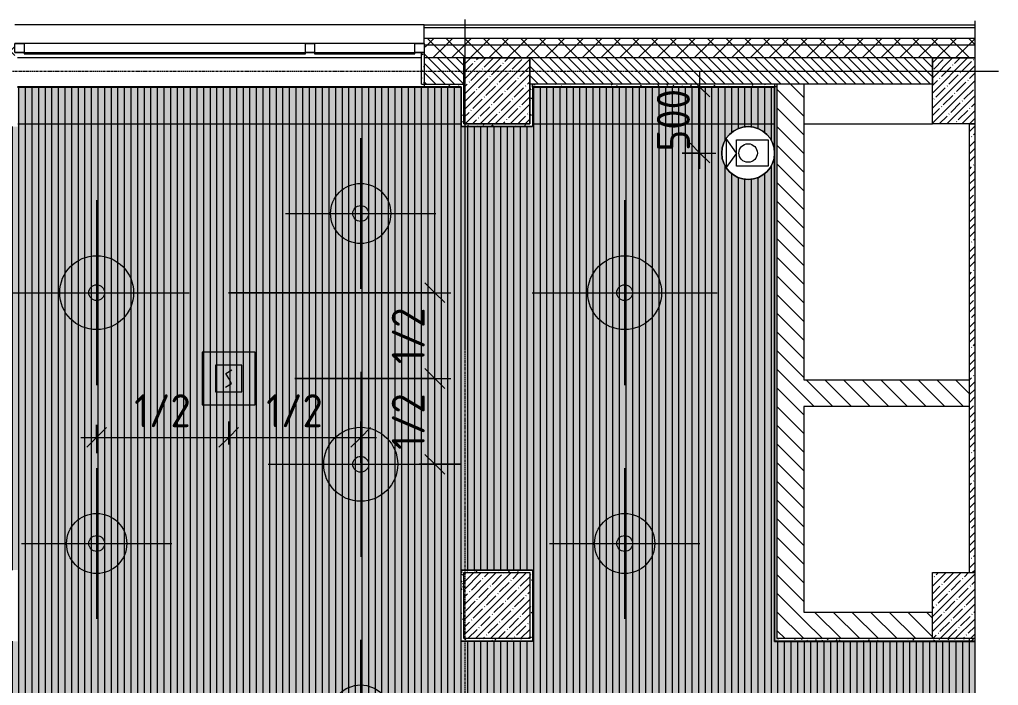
# Model space of a CAD drawing. Header units: millimetres. Extents: x 36059 to 234328, y -8553 to 29000.
# Drawn here: x 77285 to 84700, y 22346 to 27390 of the extents above; entities that cross this region are included whole.
import ezdxf

# ---------------------------------------------------------------- set-up
doc = ezdxf.new("R2010")
doc.units = ezdxf.units.MM
doc.linetypes.add('Осевая', pattern=[31.75, 6.35, -4.7625, 15.875, -4.7625])
for name, color, linetype, lineweight in [('A-ANNO-DIMS', 7, 'Continuous', 9), ('A-ANNO-DIMS-100', 7, 'Continuous', 9), ('A-CLNG-PATT', 7, 'Continuous', 9), ('A-DETL-GENF', 7, 'Continuous', 9), ('A-GLAZ', 7, 'Continuous', 9), ('A-GLAZ-1', 7, 'Continuous', 13), ('A-WALL', 7, 'Continuous', 9), ('I-WALL', 7, 'Continuous', 9), ('Q-SPCQ', 7, 'Continuous', 9), ('S-COLS', 7, 'Continuous', 9), ('Оси', 7, 'Continuous', 9), ('Оси-2', 7, 'Осевая', 9)]:
    doc.layers.add(name, color=color, linetype=linetype, lineweight=lineweight)
for name, color, linetype, lineweight, true_color in [('A-CLNG-1', 7, 'Continuous', 9, 0xeaeaea), ('A-WALL-1', 7, 'Continuous', 9, 0x3c3c3c), ('A-WALL-2', 7, 'Continuous', 9, 0x535353), ('A-WALL-FNSH-1', 7, 'Continuous', 9, 0x3c3c3c), ('E-LITE-EQPM-2', 1, 'Continuous', 9, 0xff0000), ('I-WALL-1', 7, 'Continuous', 9, 0x535353), ('Q-SPCQ-3', 7, 'Continuous', 9, 0x008040), ('Q-SPCQ-4', 1, 'Continuous', 9, 0xff0000), ('S-COLS-1', 9, 'Continuous', 9, 0x808080), ('S-COLS-2', 7, 'Continuous', 9, 0x3c3c3c)]:
    doc.layers.add(name, color=color, linetype=linetype, lineweight=lineweight, true_color=true_color)
doc.layers.add('A-CLNG-PATT-1', color=7, linetype='Continuous', lineweight=9, transparency=1)
doc.styles.add('ISOCPEUR', font='isocpeur.ttf', dxfattribs={"width": 0.9, "height": 250})
doc.dimstyles.new('ISO-2_5_0_9К_БОЛЬШОЙ', dxfattribs={"dimscale": 304.8, "dimtxt": 248.995294, "dimasz": 0.492126, "dimexe": 0.393701, "dimexo": 0.984252, "dimgap": 0, "dimtad": 1, "dimdec": 0, "dimrnd": 10, "dimzin": 0, "dimdsep": 46, "dimtxsty": 'ISOCPEUR', "dimblk1": 'OBLIQUE', "dimblk2": 'OBLIQUE', "dimsah": 1, "dimcen": 0.09, "dimdle": 0.393701, "dimazin": 0, "dimtfac": 1, "dimtdec": 4, "dimtix": 1, "dimtmove": 0, "dimatfit": 3, "dimfxl": 1, "dimtvp": 1, "dimtolj": 1, "dimtzin": 0, "dimarcsym": 2})
pattern_1 = [(45, (0, 0), (-57.02463, 57.02463), []), (45, (57.025, 0), (-57.02463, 57.02463), [100.806, -20.161, 3.353, -16.808])]
pattern_2 = [(45, (0, 0), (-70.71068, 70.71068), []), (135, (0, 0), (-70.71068, -70.71068), [])]
pattern_3 = [(135, (0, 0), (-70.71068, -70.71068), [])]
pattern_4 = [(0, (0, 0), (121.92, 30.48), [10.058, -81.382, 10.058, -81.382, -487.68]), (0, (0, 0), (121.92, 30.48), [-182.88, 10.058, -172.822, 10.058, -81.382, -213.36]), (0, (0, 0), (121.92, 30.48), [-457.2, 10.058, -50.902, 10.058, -142.342]), (120, (45.72, 15.24), (-87.356454, 90.345817), [10.058, -81.382, 10.058, -81.382, -487.68]), (120, (45.72, 15.24), (-87.356454, 90.345817), [-182.88, 10.058, -172.822, 10.058, -81.382, -213.36]), (120, (45.72, 15.24), (-87.356454, 90.345817), [-457.2, 10.058, -50.902, 10.058, -142.342]), (240, (60.96, 76.2), (-34.563546, -120.825817), [10.058, -81.382, 10.058, -81.382, -487.68]), (240, (60.96, 76.2), (-34.563546, -120.825817), [-182.88, 10.058, -172.822, 10.058, -81.382, -213.36]), (240, (60.96, 76.2), (-34.563546, -120.825817), [-457.2, 10.058, -50.902, 10.058, -142.342])]

# ---------------------------------------------------------------- blocks, each defined once
blk = doc.blocks.new('BSC_Колонна _Прямоугольная - 500х500-23287078-Сводный план потолка 3 этажа в осях 12-23')
at = {"layer": 'S-COLS-1'}
h = blk.add_hatch(dxfattribs=at)
h.set_pattern_fill('FP_18', color=256, style=0, pattern_type=2)
h.set_pattern_definition([(45, (-84450, -22950), (-57.02463, 57.02463), []), (45, (-84392.975, -22950), (-57.02463, 57.02463), [100.806, -20.161, 3.353, -16.808])])
h.paths.add_polyline_path([(-250, -250), (70.7, -250), (70.7, 250), (-250, 250)])
at = {"layer": 'S-COLS-2'}
for p, q in [((-250, 250), (70.7, 250)), ((-250, -250), (-250, 250)), ((70.7, -250), (-250, -250))]:
    blk.add_line(p, q, dxfattribs=at)
blk = doc.blocks.new('120_Окно_СКБ_2Ст - 120_Окно_СКБ_2Ст 3100х2500 _мал_створка слева_ 2-19089248-Сводный план потолка 3 этажа в осях 12-23')
at = {"layer": 'A-GLAZ'}
for p, q in [((1550, -5), (-1550, -5)), ((-1550, -75), (1550, -75))]:
    blk.add_line(p, q, dxfattribs=at)
at = {"layer": 'A-GLAZ-1'}
for p, q in [((-1550, -75), (-1550, -5)), ((-1550, -5), (-1480, -5)), ((-1480, -5), (-1480, -75)), ((650, -75), (650, -5)), ((650, -5), (720, -5)), ((720, -5), (720, -75)), ((1480, -75), (1480, -5)), ((1480, -5), (1550, -5)), ((1550, -5), (1550, -75)), ((-1480, -75), (-1550, -75)), ((-1480, -75), (-1480, -85)), ((-1480, -85), (650, -85)), ((-1430, -85), (-1430, -75)), ((600, -85), (600, -75)), ((720, -75), (650, -75)), ((650, -85), (650, -75)), ((720, -75), (720, -85)), ((720, -85), (1480, -85)), ((770, -85), (770, -75)), ((1430, -85), (1430, -75)), ((1550, -75), (1480, -75)), ((1480, -85), (1480, -75))]:
    blk.add_line(p, q, dxfattribs=at)
blk = doc.blocks.new('BSC_Колонна _Прямоугольная - 500х500-V34-Сводный план потолка 3 этажа в осях 12-23')
at = {"layer": 'S-COLS-1'}
h = blk.add_hatch(dxfattribs=at)
h.set_pattern_fill('FP_44', color=256, style=0, pattern_type=2)
h.set_pattern_definition([(45, (-80900, -22950), (-57.02463, 57.02463), []), (45, (-80842.975, -22950), (-57.02463, 57.02463), [100.806, -20.161, 3.353, -16.808])])
h.paths.add_polyline_path([(-250, -250), (250, -250), (250, 250), (-250, 250)])
at = {"layer": 'S-COLS-2'}
for p, q in [((-250, 250), (250, 250)), ((-250, -250), (-250, 250)), ((250, 250), (250, -250)), ((250, -250), (-250, -250))]:
    blk.add_line(p, q, dxfattribs=at)
blk = doc.blocks.new('Видеокамера - Желтый-29702651-Сводный план потолка 3 этажа в осях 12-23')
at = {"layer": 'Q-SPCQ-3'}
for p, q in [((-151, -100), (-151, 100)), ((-151, 100), (89, 100)), ((89, 0), (166.6, 110.7)), ((89, 100), (89, -100)), ((166.6, -110.7), (166.6, 110.7)), ((89, 0), (166.6, -110.7)), ((89, -100), (-151, -100))]:
    blk.add_line(p, q, dxfattribs=at)
for radius in [200, 70]:
    blk.add_circle((0, 0), radius, dxfattribs=at)
for start, end in [(0, 180), (180, 0)]:
    blk.add_arc((0, 0), 200, start, end, dxfattribs=at)
blk = doc.blocks.new('Извещатель потолочный - Монтируемые на перекрытии-30383673-Сводный план потолка 3 этажа в осях 12-23')
at = {"layer": 'Q-SPCQ'}
for p, q in [((-300, 300), (-300, -100)), ((100, 300), (-300, 300)), ((100, -100), (100, 300)), ((0, 200), (-200, 200)), ((-200, 200), (-200, 0)), ((-122.5, 139), (-74.9, 166.5)), ((0, 0), (0, 200)), ((-100, 100), (-122.5, 139)), ((-77.5, 61), (-100, 100)), ((-200, 0), (0, 0)), ((-125.1, 33.5), (-77.5, 61)), ((-300, -100), (100, -100))]:
    blk.add_line(p, q, dxfattribs=at)
blk = doc.blocks.new('BOLA Подвесной круглый светильник - 560мм-32913186-Сводный план потолка 3 этажа в осях 12-23')
at = {"layer": 'A-DETL-GENF'}
for p, q in [((0, 700), (0, -700)), ((-700, 0), (700, 0))]:
    blk.add_line(p, q, dxfattribs=at)
for radius in [280, 60]:
    blk.add_circle((0, 0), radius, dxfattribs=at)
blk = doc.blocks.new('BOLA Подвесной круглый светильник - Накладной точечный 2-32912754-Сводный план потолка 3 этажа в осях 12-23')
at = {"layer": 'A-DETL-GENF'}
for p, q in [((0, 570), (0, -570)), ((-570, 0), (570, 0))]:
    blk.add_line(p, q, dxfattribs=at)
for radius in [228, 60]:
    blk.add_circle((0, 0), radius, dxfattribs=at)
blk = doc.blocks.new('DET_L_Линия разрыва - М100-30654842-Сводный план потолка 3 этажа в осях 12-23')
at = {"layer": 'A-DETL-GENF'}
blk.add_line((24079.7, 0), (12339.9, 0), dxfattribs=at)
blk = doc.blocks.new('DIMBLOCK4-Сводный план потолка 3 этажа в осях 12-23')
at = {"layer": 'A-ANNO-DIMS-100'}
for p, q in [((82439.2, 26259), (82439.2, 26999)), ((82633.1, 26879), (82319.2, 26879)), ((82439.2, 26879), (82633.1, 26879)), ((82304, 26379), (82559.2, 26379)), ((82439.2, 26379), (82304, 26379))]:
    blk.add_line(p, q, dxfattribs=at)
at = {"layer": 'A-ANNO-DIMS-100', "lineweight": 20}
for p, q in [((82439.2, 26879), (82364.2, 26954)), ((82439.2, 26879), (82514.2, 26804)), ((82439.2, 26379), (82364.2, 26454)), ((82439.2, 26379), (82514.2, 26304))]:
    blk.add_line(p, q, dxfattribs=at)
at = {"layer": 'A-ANNO-DIMS-100', "color": 0, "insert": (82112.6, 26392), "char_height": 250, "width": 568.858, "attachment_point": 1, "rotation": 90, "line_spacing_factor": 1.149209, "style": 'ISOCPEUR'}
blk.add_mtext('500', dxfattribs=at)
blk = doc.blocks.new('_Oblique')
at = {"color": 0, "linetype": 'ByBlock', "lineweight": -2}
blk.add_line((-0.5, -0.5), (0.5, 0.5), dxfattribs=at)
blk = doc.blocks.new('DIMBLOCK88-Сводный план потолка 3 этажа в осях 12-23')
at = {"layer": 'A-ANNO-DIMS-100', "lineweight": 20}
for p, q in [((80430.9, 24671), (80355.9, 24746)), ((80430.9, 24671), (80505.9, 24596)), ((80430.9, 24021), (80355.9, 24096)), ((80430.9, 24021), (80505.9, 23946))]:
    blk.add_line(p, q, dxfattribs=at)
at = {"layer": 'A-ANNO-DIMS-100'}
for p, q in [((79368.8, 24671), (80550.9, 24671)), ((80430.9, 24671), (79368.8, 24671)), ((80430.9, 23901), (80430.9, 24671)), ((80624.9, 24021), (80310.9, 24021)), ((80430.9, 24021), (80624.9, 24021))]:
    blk.add_line(p, q, dxfattribs=at)
at = {"layer": 'A-ANNO-DIMS-100', "color": 0, "insert": (80104.3, 24130.5), "char_height": 250, "width": 517.144, "attachment_point": 1, "rotation": 90, "line_spacing_factor": 1.149209, "style": 'ISOCPEUR'}
blk.add_mtext('1/2', dxfattribs=at)
blk = doc.blocks.new('DIMBLOCK89-Сводный план потолка 3 этажа в осях 12-23')
at = {"layer": 'A-ANNO-DIMS-100'}
for p, q in [((80430.9, 24671), (80430.9, 25441)), ((78868.6, 25321), (80550.9, 25321)), ((80430.9, 25321), (78868.6, 25321)), ((79368.8, 24671), (80550.9, 24671)), ((80430.9, 24671), (79368.8, 24671))]:
    blk.add_line(p, q, dxfattribs=at)
at = {"layer": 'A-ANNO-DIMS-100', "lineweight": 20}
for p, q in [((80430.9, 25321), (80355.9, 25396)), ((80430.9, 25321), (80505.9, 25246)), ((80430.9, 24671), (80355.9, 24746)), ((80430.9, 24671), (80505.9, 24596))]:
    blk.add_line(p, q, dxfattribs=at)
at = {"layer": 'A-ANNO-DIMS-100', "color": 0, "insert": (80104.3, 24780.5), "char_height": 250, "width": 517.144, "attachment_point": 1, "rotation": 90, "line_spacing_factor": 1.149209, "style": 'ISOCPEUR'}
blk.add_mtext('1/2', dxfattribs=at)
blk = doc.blocks.new('DIMBLOCK90-Сводный план потолка 3 этажа в осях 12-23')
at = {"layer": 'A-ANNO-DIMS-100'}
for p, q in [((78868.8, 24171), (78868.8, 24345)), ((77868.6, 24321), (77868.6, 24105)), ((77868.6, 24225), (77868.6, 24321)), ((77748.6, 24225), (78868.8, 24225)), ((78868.8, 24225), (78868.8, 24171))]:
    blk.add_line(p, q, dxfattribs=at)
at = {"layer": 'A-ANNO-DIMS-100', "lineweight": 20}
for p, q in [((77868.6, 24225), (77943.6, 24300)), ((78868.8, 24225), (78943.8, 24300)), ((77868.6, 24225), (77793.6, 24150)), ((78868.8, 24225), (78793.8, 24150))]:
    blk.add_line(p, q, dxfattribs=at)
at = {"layer": 'A-ANNO-DIMS-100', "color": 0, "insert": (78153.2, 24551.6), "char_height": 250, "width": 517.144, "attachment_point": 1, "line_spacing_factor": 1.149209, "style": 'ISOCPEUR'}
blk.add_mtext('1/2', dxfattribs=at)
blk = doc.blocks.new('DIMBLOCK91-Сводный план потолка 3 этажа в осях 12-23')
at = {"layer": 'A-ANNO-DIMS-100'}
for p, q in [((78868.8, 24171), (78868.8, 24345)), ((79869, 24031.1), (79869, 24345)), ((78868.8, 24225), (79989, 24225)), ((78868.8, 24225), (78868.8, 24171)), ((79869, 24225), (79869, 24031.1))]:
    blk.add_line(p, q, dxfattribs=at)
at = {"layer": 'A-ANNO-DIMS-100', "lineweight": 20}
for p, q in [((78868.8, 24225), (78943.8, 24300)), ((79869, 24225), (79944, 24300)), ((78868.8, 24225), (78793.8, 24150)), ((79869, 24225), (79794, 24150))]:
    blk.add_line(p, q, dxfattribs=at)
at = {"layer": 'A-ANNO-DIMS-100', "color": 0, "insert": (79153.4, 24551.6), "char_height": 250, "width": 517.144, "attachment_point": 1, "line_spacing_factor": 1.149209, "style": 'ISOCPEUR'}
blk.add_mtext('1/2', dxfattribs=at)

msp = doc.modelspace()

# ---------------------------------------------------------------- hatches: boundary and pattern name
at = {"layer": 'A-CLNG-PATT'}
h = msp.add_hatch(dxfattribs=at)
h.set_pattern_fill('FP_74', color=256, style=0, pattern_type=2)
h.set_pattern_definition([(90, (76030, 19225), (50, -3e-15), [])])
h.paths.add_polyline_path([(83549, 11571), (83549, 11901), (84459, 11901), (84459, 15071.7), (84344.5, 15129), (84179, 15129), (84179, 15493), (79101, 15493), (79101, 15129), (78559, 15129), (78559, 15493), (74061, 15493), (74061, 15129), (73522, 15129), (73522, 15671), (73883, 15671), (73883, 18579), (73519, 18579), (73519, 19121), (74061, 19121), (74061, 18747), (78559, 18747), (78559, 19121), (79101, 19121), (79101, 18747), (84179, 18747), (84179, 19121), (84520.7, 19121), (84520.7, 22679), (83004, 22679), (83004, 26879), (81171, 26879), (81171, 26579), (80629, 26579), (80629, 26879), (77271, 26879), (77271, 26579), (76729, 26579), (76729, 26879), (74061, 26879), (74061, 26579), (73519, 26579), (73519, 26879), (70831, 26879), (70831, 26579), (70289, 26579), (70289, 26879), (66781, 26879), (66781, 26387.2), (66785.8, 26426.9), (66802.9, 26471.9), (66830.3, 26511.6), (66866.4, 26543.6), (66909.1, 26566), (66955.9, 26577.5), (67004.1, 26577.5), (67050.9, 26566), (67093.6, 26543.6), (67129.7, 26511.6), (67157.1, 26471.9), (67174.2, 26426.9), (67180, 26379), (67174.2, 26331.1), (67157.1, 26286.1), (67129.7, 26246.4), (67093.6, 26214.4), (67050.9, 26192), (67004.1, 26180.5), (66955.9, 26180.5), (66909.1, 26192), (66866.4, 26214.4), (66830.3, 26246.4), (66802.9, 26286.1), (66785.8, 26331.1), (66781, 26370.8), (66781, 13621), (68671, 13621), (68671, 11920), (68744, 11920), (68744, 11940), (70234, 11940), (70234, 11920), (70289, 11920), (70289, 12221), (70831, 12221), (70831, 11920), (73519, 11920), (73519, 12321), (79921, 12321), (79921, 11571), (83395.3, 11571)])
h.paths.add_polyline_path([(67005.1, 13922.5), (66956.9, 13922.5), (66910.1, 13934), (66867.4, 13956.4), (66831.3, 13988.4), (66803.9, 14028.1), (66786.8, 14073.1), (66781, 14121), (66786.8, 14168.9), (66803.9, 14213.9), (66831.3, 14253.6), (66867.4, 14285.6), (66910.1, 14308), (66956.9, 14319.5), (67005.1, 14319.5), (67051.9, 14308), (67094.6, 14285.6), (67130.7, 14253.6), (67158.1, 14213.9), (67175.2, 14168.9), (67181, 14121), (67175.2, 14073.1), (67158.1, 14028.1), (67130.7, 13988.4), (67094.6, 13956.4), (67051.9, 13934)])
h.paths.add_polyline_path([(84283.1, 13922.5), (84234.9, 13922.5), (84188.1, 13934), (84145.4, 13956.4), (84109.3, 13988.4), (84081.9, 14028.1), (84064.8, 14073.1), (84059, 14121), (84064.8, 14168.9), (84081.9, 14213.9), (84109.3, 14253.6), (84145.4, 14285.6), (84188.1, 14308), (84234.9, 14319.5), (84283.1, 14319.5), (84329.9, 14308), (84372.6, 14285.6), (84408.7, 14253.6), (84436.1, 14213.9), (84453.2, 14168.9), (84459, 14121), (84453.2, 14073.1), (84436.1, 14028.1), (84408.7, 13988.4), (84372.6, 13956.4), (84329.9, 13934), (84283.6, 13922.6)])
h.paths.add_polyline_path([(70292.4, 15130), (70290, 15130), (70290, 15670), (70830, 15670), (70830, 15130), (70310, 15130)])
h.paths.add_polyline_path([(70290, 20630), (70290, 21170), (70830, 21170), (70830, 20630), (70310, 20630)])
h.paths.add_polyline_path([(80630, 22680), (80630, 23220), (81170, 23220), (81170, 22680), (80650, 22680)])
h.paths.add_polyline_path([(77250, 22680), (76730, 22680), (76730, 23220), (77270, 23220), (77270, 22680)])
h.paths.add_polyline_path([(73932.1, 22680), (73520, 22680), (73520, 23220), (74060, 23220), (74060, 22680), (74040, 22680)])
h.paths.add_polyline_path([(70292.4, 22680), (70290, 22680), (70290, 23220), (70830, 23220), (70830, 22680), (70310, 22680)])
h.paths.add_polyline_path([(82828.1, 26180.5), (82779.9, 26180.5), (82733.1, 26192), (82690.4, 26214.4), (82654.3, 26246.4), (82626.9, 26286.1), (82609.8, 26331.1), (82604, 26379), (82609.8, 26426.9), (82626.9, 26471.9), (82654.3, 26511.6), (82690.4, 26543.6), (82733.1, 26566), (82779.9, 26577.5), (82828.1, 26577.5), (82874.9, 26566), (82917.6, 26543.6), (82953.7, 26511.6), (82981.1, 26471.9), (82998.2, 26426.9), (83004, 26379), (82998.2, 26331.1), (82981.1, 26286.1), (82953.7, 26246.4), (82917.6, 26214.4), (82874.9, 26192)])
at = {"layer": 'A-CLNG-PATT-1'}
h = msp.add_hatch(color=256, dxfattribs=at)
h.paths.add_polyline_path([(83548, 11571), (83548, 11901), (84458, 11901), (84458, 14112.8), (84453.2, 14073.1), (84436.1, 14028.1), (84408.7, 13988.4), (84372.6, 13956.4), (84329.9, 13934), (84282.7, 13922.5), (84234.9, 13922.5), (84188.1, 13934), (84145.4, 13956.4), (84109.3, 13988.4), (84081.9, 14028.1), (84064.8, 14073.1), (84059, 14121), (84064.8, 14168.9), (84081.9, 14213.9), (84109.3, 14253.6), (84145.4, 14285.6), (84188.1, 14308), (84234.9, 14319.5), (84283.1, 14319.5), (84329.9, 14308), (84372.6, 14285.6), (84408.7, 14253.6), (84436.1, 14213.9), (84453.2, 14168.9), (84458, 14129.2), (84458, 15072.2), (84344.5, 15129), (84178, 15129), (84178, 15493), (79100, 15493), (79100, 15129), (78558, 15129), (78558, 15493), (74060, 15493), (74060, 15129), (73521, 15129), (73521, 15671), (73882, 15671), (73882, 18579), (73518, 18579), (73518, 19121), (74060, 19120), (74060, 18747), (78558, 18747), (78558, 19121), (79100, 19120), (79100, 18747), (84178, 18747), (84178, 19121), (84520.7, 19121), (84520.7, 22679), (83003, 22679), (83003, 26370.8), (82998.2, 26331.1), (82981.1, 26286.1), (82953.7, 26246.4), (82917.6, 26214.4), (82874.9, 26192), (82828.1, 26180.5), (82779.9, 26180.5), (82733.1, 26192), (82690.4, 26214.4), (82654.3, 26246.4), (82626.9, 26286.1), (82609.8, 26331.1), (82604, 26379), (82609.8, 26426.9), (82626.9, 26471.9), (82654.3, 26511.6), (82690.4, 26543.6), (82733.1, 26566), (82779.9, 26577.5), (82828.1, 26577.5), (82874.9, 26566), (82917.6, 26543.6), (82953.7, 26511.6), (82981.1, 26471.9), (82998.2, 26426.9), (83003, 26387.2), (83003, 26879), (81170, 26879), (81170, 26579), (80628, 26579), (80628, 26879), (77270, 26879), (77270, 26579), (76728, 26579), (76728, 26879), (74060, 26879), (74060, 26579), (73518, 26579), (73518, 26879), (70830, 26879), (70830, 26579), (70288, 26579), (70288, 26879), (66780, 26879), (66780, 13621), (68670, 13620), (68670, 11920), (68744, 11921), (68744, 11940), (70234, 11940), (70234, 11920), (70288, 11920), (70288, 12221), (70830, 12220), (70830, 11920), (73518, 11920), (73518, 12321), (79920, 12320), (79920, 11571), (83395.3, 11571)])
h.paths.add_polyline_path([(67005.1, 13922.5), (66956.9, 13922.5), (66910.1, 13934), (66867.4, 13956.4), (66831.3, 13988.4), (66803.9, 14028.1), (66786.8, 14073.1), (66781, 14121), (66786.8, 14168.9), (66803.9, 14213.9), (66831.3, 14253.6), (66867.4, 14285.6), (66910.1, 14308), (66956.9, 14319.5), (67005.1, 14319.5), (67051.9, 14308), (67094.6, 14285.6), (67130.7, 14253.6), (67158.1, 14213.9), (67175.2, 14168.9), (67181, 14121), (67175.2, 14073.1), (67158.1, 14028.1), (67130.7, 13988.4), (67094.6, 13956.4), (67051.9, 13934)])
h.paths.add_polyline_path([(70830, 15130), (70289, 15130), (70290, 15670), (70830, 15669.8), (70830, 15150)])
h.paths.add_polyline_path([(70830, 20630), (70289, 20630), (70290, 21170), (70830, 21169.2), (70830, 20650)])
h.paths.add_polyline_path([(81169, 22680), (80629, 22680), (80630, 23220), (81170, 23219.7), (81170, 22680)])
h.paths.add_polyline_path([(77269, 22680), (76729, 22680), (76730, 23220), (77270, 23219.8), (77270, 22680)])
h.paths.add_polyline_path([(73540, 22680), (73519, 22680), (73520, 23220), (74060, 23220), (74059, 22680), (73932.1, 22680)])
h.paths.add_polyline_path([(70290, 22680), (70289, 22680), (70290, 23220), (70830, 23220), (70829, 22680), (70292.4, 22680)])
h.paths.add_polyline_path([(67004.1, 26180.5), (66955.9, 26180.5), (66909.1, 26192), (66866.4, 26214.4), (66830.3, 26246.4), (66802.9, 26286.1), (66785.8, 26331.1), (66780, 26379), (66785.8, 26426.9), (66802.9, 26471.9), (66830.3, 26511.6), (66866.4, 26543.6), (66909.1, 26566), (66955.9, 26577.5), (67004.1, 26577.5), (67050.9, 26566), (67093.6, 26543.6), (67129.7, 26511.6), (67157.1, 26471.9), (67174.2, 26426.9), (67180, 26379), (67174.2, 26331.1), (67157.1, 26286.1), (67129.7, 26246.4), (67093.6, 26214.4), (67050.9, 26192), (67016.7, 26183.6)])
at = {"layer": 'A-WALL'}
h = msp.add_hatch(dxfattribs=at)
h.set_pattern_fill('FP_20', color=256, style=0, pattern_type=2)
h.set_pattern_definition(pattern_2)
h.paths.add_polyline_path([(84520.7, 27200), (84520.7, 27250), (80350, 27250), (80350, 27200), (83395.3, 27200)])
h.paths.add_polyline_path([(77250, 27200), (77250, 27250), (76350, 27250), (76350, 27200)])
h.paths.add_polyline_path([(74250, 27200), (74250, 27250), (72910, 27250), (72910, 27200), (73204.2, 27200)])
h.paths.add_polyline_path([(70292.4, 27200), (70810, 27200), (70810, 27250), (69610, 27250), (69610, 27200)])
h.paths.add_polyline_path([(67110, 27200), (67110, 27250), (62860, 27250), (62860, 27200), (65924.8, 27200)])
h.paths.add_polyline_path([(61960, 27200), (61960, 27250), (59860, 27250), (59860, 27200), (61557.2, 27200)])
h.paths.add_polyline_path([(58960, 27200), (58960, 27250), (57860, 27250), (57860, 27200)])
h.paths.add_polyline_path([(54760, 27200), (54760, 27250), (53260, 27250), (53260, 27200)])
h.paths.add_polyline_path([(50760, 27200), (50760, 27250), (49660.3, 27250), (49660.3, 27200), (49910.2, 27200)])
h.paths.add_polyline_path([(48760.3, 27200), (48760.3, 27250), (47660, 27250), (47660, 27200)])
h.paths.add_polyline_path([(44560, 27200), (44560, 27250), (42060, 27250), (42060, 27200), (44086.7, 27200)])
h = msp.add_hatch(dxfattribs=at)
h.set_pattern_fill('FP_20', color=256, style=0, pattern_type=2)
h.set_pattern_definition(pattern_2)
h.paths.add_polyline_path([(84520.7, 27100), (84520.7, 27200), (80350, 27200), (80350, 27100), (83395.3, 27100)])
h.paths.add_polyline_path([(76350, 27100), (77250, 27100), (77250, 27200), (76350, 27200), (76350, 27140)])
h.paths.add_polyline_path([(74250, 27100), (74250, 27200), (72910, 27200), (72910, 27100), (73204.2, 27100)])
h.paths.add_polyline_path([(70810, 27100), (70810, 27200), (69610, 27200), (69610, 27100), (70292.4, 27100)])
h.paths.add_polyline_path([(67110, 27100), (67110, 27200), (62860, 27200), (62860, 27100), (65924.8, 27100)])
h.paths.add_polyline_path([(61960, 27100), (61960, 27200), (59860, 27200), (59860, 27100), (61557.2, 27100)])
h.paths.add_polyline_path([(58960, 27100), (58960, 27200), (57860, 27200), (57860, 27100)])
h.paths.add_polyline_path([(54760, 27100), (54760, 27200), (53260, 27200), (53260, 27100)])
h.paths.add_polyline_path([(50760, 27100), (50760, 27200), (49660.3, 27200), (49660.3, 27100), (49910.2, 27100)])
h.paths.add_polyline_path([(48760.3, 27100), (48760.3, 27200), (47660, 27200), (47660, 27100)])
h.paths.add_polyline_path([(44560, 27100), (44560, 27200), (42160, 27200), (42160, 27100), (44086.7, 27100)])
h = msp.add_hatch(dxfattribs=at)
h.set_pattern_fill('FP_19', color=256, style=0, pattern_type=2)
h.set_pattern_definition([(135, (0, 0), (-35.35534, -35.35534), [])])
h.paths.add_polyline_path([(84200, 26900), (84200, 27100), (81150, 27100), (81150, 26900), (83395.3, 26900)])
h.paths.add_polyline_path([(80350, 26900), (80650, 26900), (80650, 27100), (80350, 27100)])
h.paths.add_polyline_path([(76350, 26900), (76750, 26900), (76750, 27100), (76350, 27100), (76350, 27055.4)])
h.paths.add_polyline_path([(74060, 26900), (74250, 26900), (74250, 27100), (74040, 27100), (74040, 26900)])
h.paths.add_polyline_path([(73540, 26900), (73540, 27100), (72910, 27100), (72910, 26900), (73204.2, 26900)])
h.paths.add_polyline_path([(70292.4, 26900), (70310, 26900), (70310, 27100), (69610, 27100), (69610, 26900)])
h.paths.add_polyline_path([(67110, 26900), (67110, 27100), (66760, 27100), (66760, 26900), (66781, 26900)])
h.paths.add_polyline_path([(65924.8, 26900), (66160, 26900), (66160, 27100), (62860, 27100), (62860, 26900), (64468.9, 26900)])
h.paths.add_polyline_path([(61960, 26900), (61960, 27100), (60760, 27100), (60760, 26900), (61557.2, 26900)])
h.paths.add_polyline_path([(60160, 26900), (60160, 27100), (59860, 27100), (59860, 26900)])
h.paths.add_polyline_path([(58960, 26900), (58960, 27100), (57860, 27100), (57860, 26900)])
h.paths.add_polyline_path([(54160, 26900), (54160, 27100), (53260, 27100), (53260, 26900)])
h.paths.add_polyline_path([(50760, 26900), (50760, 27100), (49660.3, 27100), (49660.3, 26900), (49910.2, 26900)])
h.paths.add_polyline_path([(48760, 26900), (48760.3, 26900), (48760, 27100)])
h.paths.add_polyline_path([(48160, 26900), (48160, 27100), (47660, 27100), (47660, 26900)])
h.paths.add_polyline_path([(44560, 26900), (44560, 27100), (42760, 27100), (42760, 26900), (44086.7, 26900)])
at = {"layer": 'I-WALL'}
h = msp.add_hatch(dxfattribs=at)
h.set_pattern_fill('FP_65', color=256, style=0, pattern_type=2)
h.set_pattern_definition(pattern_4)
h.paths.add_polyline_path([(80350, 26900), (80350, 27140), (80330, 27140), (80330, 26900)])
h = msp.add_hatch(dxfattribs=at)
h.set_pattern_fill('FP_65', color=256, style=0, pattern_type=2)
h.set_pattern_definition(pattern_4)
h.paths.add_polyline_path([(80630, 26880), (80650, 26880), (80650, 26900), (80350, 26900), (80350, 26880), (80483.5, 26880)])
h = msp.add_hatch(dxfattribs=at)
h.set_pattern_fill('FP_65', color=256, style=0, pattern_type=2)
h.set_pattern_definition(pattern_4)
h.paths.add_polyline_path([(80630, 26580), (80650, 26580), (80650, 26880), (80630, 26879)])
h = msp.add_hatch(dxfattribs=at)
h.set_pattern_fill('FP_65', color=256, style=0, pattern_type=2)
h.set_pattern_definition(pattern_4)
h.paths.add_polyline_path([(81150, 26600), (81170, 26600), (81170, 26900), (81150, 26900)])
h = msp.add_hatch(dxfattribs=at)
h.set_pattern_fill('FP_65', color=256, style=0, pattern_type=2)
h.set_pattern_definition(pattern_4)
h.paths.add_polyline_path([(83025.1, 26880), (83025.1, 26900), (81170, 26900), (81170, 26880), (82667.3, 26880)])
h = msp.add_hatch(dxfattribs=at)
h.set_pattern_fill('FP_65', color=256, style=0, pattern_type=2)
h.set_pattern_definition(pattern_4)
h.paths.add_polyline_path([(83005.1, 22680), (83025.1, 22680), (83025.1, 26900), (83005.1, 26900), (83005.1, 24372)])
h = msp.add_hatch(dxfattribs=at)
h.set_pattern_fill('FP_21', color=256, style=0, pattern_type=2)
h.set_pattern_definition(pattern_3)
h.paths.add_polyline_path([(83225.1, 24259.9), (83225.1, 26900), (83025.1, 26900), (83025.1, 24259.9)])
h = msp.add_hatch(dxfattribs=at)
h.set_pattern_fill('FP_65', color=256, style=0, pattern_type=2)
h.set_pattern_definition(pattern_4)
h.paths.add_polyline_path([(81170, 26580), (81170, 26600), (80650, 26600), (80650, 26580)])
h = msp.add_hatch(dxfattribs=at)
h.set_pattern_fill('FP_17', color=256, style=0, pattern_type=2)
h.set_pattern_definition(pattern_1)
h.paths.add_polyline_path([(84520.7, 22680), (84520.7, 22700), (84480, 22700), (84480, 22680)])
h.paths.add_polyline_path([(84520.7, 23200), (84520.7, 26600), (84480, 26600), (84480, 23200)])
h = msp.add_hatch(dxfattribs=at)
h.set_pattern_fill('FP_21', color=256, style=0, pattern_type=2)
h.set_pattern_definition(pattern_3)
h.paths.add_polyline_path([(84480, 24460), (84480, 24660), (83225.1, 24660), (83225.1, 24460)])
h = msp.add_hatch(dxfattribs=at)
h.set_pattern_fill('FP_21', color=256, style=0, pattern_type=2)
h.set_pattern_definition(pattern_3)
h.paths.add_polyline_path([(83025.1, 22700), (83225.1, 22700), (83225.1, 24259.9), (83025.1, 24259.9)])
h = msp.add_hatch(dxfattribs=at)
h.set_pattern_fill('FP_65', color=256, style=0, pattern_type=2)
h.set_pattern_definition(pattern_4)
h.paths.add_polyline_path([(80650, 23200), (81150, 23200), (81150, 23220), (80630, 23220), (80630, 23200)])
h = msp.add_hatch(dxfattribs=at)
h.set_pattern_fill('FP_65', color=256, style=0, pattern_type=2)
h.set_pattern_definition(pattern_4)
h.paths.add_polyline_path([(81150, 22680), (81170, 22680), (81170, 23220), (81150, 23220), (81150, 22700)])
h = msp.add_hatch(dxfattribs=at)
h.set_pattern_fill('FP_65', color=256, style=0, pattern_type=2)
h.set_pattern_definition(pattern_4)
h.paths.add_polyline_path([(80630, 22680), (80650, 22680), (80650, 23200), (80630, 23200), (80630, 22700)])
h = msp.add_hatch(dxfattribs=at)
h.set_pattern_fill('FP_21', color=256, style=0, pattern_type=2)
h.set_pattern_definition(pattern_3)
h.paths.add_polyline_path([(83225.1, 22700), (84200, 22700), (84200, 22900), (83225.1, 22900)])
h = msp.add_hatch(dxfattribs=at)
h.set_pattern_fill('FP_65', color=256, style=0, pattern_type=2)
h.set_pattern_definition(pattern_4)
h.paths.add_polyline_path([(81150, 22680), (81150, 22700), (80650, 22700), (80650, 22680)])
h = msp.add_hatch(dxfattribs=at)
h.set_pattern_fill('FP_65', color=256, style=0, pattern_type=2)
h.set_pattern_definition(pattern_4)
h.paths.add_polyline_path([(84480, 22680), (84480, 22700), (83025.1, 22700), (83025.1, 22680), (84200, 22680)])
at = {"layer": 'S-COLS-1'}
h = msp.add_hatch(dxfattribs=at)
h.set_pattern_fill('FP_17', color=256, style=0, pattern_type=2)
h.set_pattern_definition(pattern_1)
h.paths.add_polyline_path([(80650, 26600), (81150, 26600), (81150, 27100), (80650, 27100), (80650, 26900)])
h = msp.add_hatch(dxfattribs=at)
h.set_pattern_fill('FP_17', color=256, style=0, pattern_type=2)
h.set_pattern_definition(pattern_1)
h.paths.add_polyline_path([(84200, 26600), (84520.7, 26600), (84520.7, 27100), (84200, 27100), (84200, 26900)])

# ---------------------------------------------------------------- linework, layer by layer
at = {"layer": 'A-CLNG-1'}
for p, q in [((77270, 26879), (80629, 26879)), ((80628, 26879), (80628, 26579)), ((81170, 26879), (81170, 26580)), ((81170, 26879), (83004, 26879)), ((81171, 26879), (81171, 26579.2)), ((83003, 26879), (83003, 26387.2)), ((83004, 22679), (83004, 26879)), ((80628, 26579), (81170, 26579)), ((83003, 26370.8), (83003, 22679)), ((80630, 23220), (81169, 23220)), ((81170, 23219.7), (81170, 22680)), ((81169, 22680), (80630, 22680)), ((83003, 22679), (84520.7, 22679))]:
    msp.add_line(p, q, dxfattribs=at)
at = {"layer": 'A-WALL'}
for p, q in [((80350, 27330), (84520.7, 27330)), ((80350, 27250), (84520.7, 27250)), ((80350, 27200), (84520.7, 27200)), ((84200, 27100), (84200, 26900)), ((80330, 26900), (80650, 26900)), ((80630, 26880), (80630, 26580)), ((84200, 26900), (81150, 26900)), ((83004.1, 26879), (83005.1, 26879)), ((83005.1, 22679), (83005.1, 26900)), ((84480, 22680), (84480, 22700))]:
    msp.add_line(p, q, dxfattribs=at)
at = {"layer": 'A-WALL-1'}
for p, q in [((80350, 27210), (80350, 27330)), ((80330, 26900), (80330, 27140)), ((80350, 27140), (80350, 26880)), ((84520.7, 27100), (80350, 27100)), ((80650, 27100), (80650, 26600)), ((81150, 26600), (81150, 27100)), ((80630, 26880), (80350, 26880)), ((83025.1, 26880), (81170, 26880)), ((83025.1, 22700), (83025.1, 26900)), ((83225.1, 26900), (83225.1, 24660)), ((81170, 26580), (80630, 26580)), ((80650, 26600), (81150, 26600)), ((84480, 23200), (84480, 26600)), ((84480, 26600), (84520.7, 26600)), ((83225.1, 24660), (84480, 24660)), ((84480, 24460), (83225.1, 24460)), ((83225.1, 24460), (83225.1, 22900)), ((80630, 22680), (80630, 23220)), ((81169, 23220), (81170, 23220)), ((81170, 23220), (81170, 23219.7)), ((83225.1, 22900), (84200, 22900)), ((84200, 22700), (83025.1, 22700)), ((81170, 22680), (81169, 22680)), ((84520.7, 22680), (83005.1, 22680))]:
    msp.add_line(p, q, dxfattribs=at)
at = {"layer": 'A-WALL-2'}
for p, q in [((80350, 27350), (77250, 27350)), ((80330, 27100), (77270, 27100))]:
    msp.add_line(p, q, dxfattribs=at)
at = {"layer": 'A-WALL-FNSH-1'}
for p, q in [((80350, 27330), (80350, 27350)), ((80350, 27350), (84520.7, 27350)), ((80329, 26900), (80329, 27140)), ((80330, 26900), (80329, 26900)), ((80350, 26879), (80350, 26880)), ((80629, 26579), (80629, 26879)), ((81170, 26879), (81170, 26900)), ((81171, 26900), (81171, 26880)), ((83004.1, 26879), (83004, 26879)), ((83004.1, 22679), (83004.1, 26879)), ((81171, 26579), (81170, 26579)), ((81171, 26579.2), (81171, 26579)), ((80629, 23221), (81171, 23221)), ((80629, 22679), (80629, 23221)), ((81171, 23221), (81171, 22679)), ((81171, 22679), (80629, 22679)), ((84520.7, 22679), (83004.1, 22679))]:
    msp.add_line(p, q, dxfattribs=at)
at = {"layer": 'I-WALL-1'}
for p, q in [((80350, 26880), (77270, 26880)), ((77271, 26600), (80392.9, 26600)), ((80393.9, 26600), (80628, 26600)), ((81171, 26600), (81298.3, 26600)), ((81299.3, 26600), (82863.2, 26600)), ((82864.2, 26600), (83003, 26600)), ((83225.1, 26600), (84200, 26600))]:
    msp.add_line(p, q, dxfattribs=at)
at = {"layer": 'S-COLS'}
for p, q in [((80650, 26900), (80650, 27100)), ((81150, 27100), (81150, 26900)), ((84200, 26900), (84200, 27100))]:
    msp.add_line(p, q, dxfattribs=at)
at = {"layer": 'S-COLS-2'}
for p, q in [((80650, 27100), (81150, 27100)), ((84200, 27100), (84520.7, 27100)), ((80650, 26600), (80650, 26900)), ((81150, 26900), (81150, 26600)), ((84200, 26600), (84200, 26900)), ((81150, 26600), (80650, 26600)), ((84520.7, 26600), (84200, 26600))]:
    msp.add_line(p, q, dxfattribs=at)
at = {"layer": 'Оси'}
for p, q in [((80660, 24890.1), (80660, 27390.1)), ((82200, 27000), (84700, 27000))]:
    msp.add_line(p, q, dxfattribs=at)
at = {"layer": 'Оси-2'}
for p, q in [((39359.2, 27000), (82200, 27000)), ((80660, 593.7), (80660, 24890.1))]:
    msp.add_line(p, q, dxfattribs=at)

# ---------------------------------------------------------------- block references
at = {"layer": 'A-DETL-GENF', "rotation": 90.00000000000031}
msp.add_blockref('DET_L_Линия разрыва - М100-30654842-Сводный план потолка 3 этажа в осях 12-23', (84520.7, 3301.1), dxfattribs=at)
at = {"layer": 'A-GLAZ'}
msp.add_blockref('120_Окно_СКБ_2Ст - 120_Окно_СКБ_2Ст 3100х2500 _мал_створка слева_ 2-19089248-Сводный план потолка 3 этажа в осях 12-23', (78800, 27215), dxfattribs=at)
at = {"layer": 'E-LITE-EQPM-2'}
for name, p in [('BOLA Подвесной круглый светильник - Накладной точечный 2-32912754-Сводный план потолка 3 этажа в осях 12-23', (79868.6, 25921)), ('BOLA Подвесной круглый светильник - 560мм-32913186-Сводный план потолка 3 этажа в осях 12-23', (77868.6, 25321)), ('BOLA Подвесной круглый светильник - 560мм-32913186-Сводный план потолка 3 этажа в осях 12-23', (81868.6, 25321)), ('BOLA Подвесной круглый светильник - 560мм-32913186-Сводный план потолка 3 этажа в осях 12-23', (79869, 24021)), ('BOLA Подвесной круглый светильник - Накладной точечный 2-32912754-Сводный план потолка 3 этажа в осях 12-23', (77868.6, 23421)), ('BOLA Подвесной круглый светильник - Накладной точечный 2-32912754-Сводный план потолка 3 этажа в осях 12-23', (81868.6, 23421)), ('BOLA Подвесной круглый светильник - Накладной точечный 2-32912754-Сводный план потолка 3 этажа в осях 12-23', (79868.6, 22121))]:
    msp.add_blockref(name, p, dxfattribs=at)
at = {"layer": 'Q-SPCQ-3', "rotation": 180}
msp.add_blockref('Видеокамера - Желтый-29702651-Сводный план потолка 3 этажа в осях 12-23', (82804, 26379), dxfattribs=at)
at = {"layer": 'Q-SPCQ-4'}
msp.add_blockref('Извещатель потолочный - Монтируемые на перекрытии-30383673-Сводный план потолка 3 этажа в осях 12-23', (78968.8, 24571), dxfattribs=at)
at = {"layer": 'S-COLS'}
for name, p in [('BSC_Колонна _Прямоугольная - 500х500-V34-Сводный план потолка 3 этажа в осях 12-23', (80900, 22950)), ('BSC_Колонна _Прямоугольная - 500х500-23287078-Сводный план потолка 3 этажа в осях 12-23', (84450, 22950))]:
    msp.add_blockref(name, p, dxfattribs=at)

# ---------------------------------------------------------------- dimensions: what is measured, and where the dimension line sits
at = {"layer": 'A-ANNO-DIMS'}
dim = msp.add_linear_dim(base=(82439.2, 26879), p1=(82604, 26379), p2=(82333.1, 26879), angle=90, dimstyle='ISO-2_5_0_9К_БОЛЬШОЙ', override={"dimpost": '<>', "dimfxl": 568.66197}, dxfattribs=at)
dim.commit()
dim.dimension.update_dxf_attribs({"geometry": 'DIMBLOCK4-Сводный план потолка 3 этажа в осях 12-23', "text_midpoint": (82314.2, 26629)})
for base, p1, p2, override, picture, middle in [((80430.9, 25321), (79068.8, 24671), (78568.6, 25321), {"dimpost": '<>', "dimfxl": 820.184725}, 'DIMBLOCK89-Сводный план потолка 3 этажа в осях 12-23', (80305.9, 24996)), ((80430.9, 24671), (80324.9, 24021), (79068.8, 24671), {"dimpost": '<>', "dimfxl": 1414.289278}, 'DIMBLOCK88-Сводный план потолка 3 этажа в осях 12-23', (80305.9, 24346))]:
    dim = msp.add_linear_dim(base=base, p1=p1, p2=p2, angle=90, text='1/2', dimstyle='ISO-2_5_0_9К_БОЛЬШОЙ', override=override, dxfattribs=at)
    dim.commit()
    dim.dimension.update_dxf_attribs({"geometry": picture, "text_midpoint": middle})
for base, p1, p2, override, picture, middle in [((78868.8, 24225), (77868.6, 24621), (78868.8, 24471), {"dimpost": '<>', "dimfxl": 1011.388119}, 'DIMBLOCK90-Сводный план потолка 3 этажа в осях 12-23', (78368.7, 24350)), ((79869, 24225), (78868.8, 24471), (79869, 24331.1), {"dimpost": '<>', "dimfxl": 1009.9394}, 'DIMBLOCK91-Сводный план потолка 3 этажа в осях 12-23', (79368.9, 24350))]:
    dim = msp.add_linear_dim(base=base, p1=p1, p2=p2, text='1/2', dimstyle='ISO-2_5_0_9К_БОЛЬШОЙ', override=override, dxfattribs=at)
    dim.commit()
    dim.dimension.update_dxf_attribs({"geometry": picture, "text_midpoint": middle})

doc.saveas('drawing.dxf')
